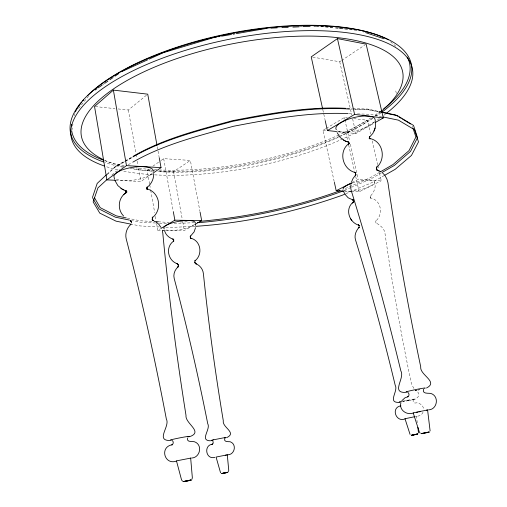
<?xml version="1.0" encoding="UTF-8"?>
<svg xmlns="http://www.w3.org/2000/svg" width="507" height="507" viewBox="0 0 507 507"><rect width="100%" height="100%" fill="white"/><g stroke="black" fill="none" stroke-linecap="round" stroke-linejoin="round"><path stroke-width="0.38" stroke-dasharray="2.54 1.9" d="M71.855 130.445L72.957 124.247M74.478 115.716L74.89 113.397M423.047 412.178C421.995 415.17 418.725 416.114 415.911 416.627M78.667 108.333L88.452 96.197M107.015 174.269L115.653 166.182L124.589 161.137M107.269 174.49L115.095 167.171L124.551 161.841M111.844 175.111L115.317 171.924L119.392 169.649M118.131 108.948L128.353 110.006L146.529 95.164M149.609 184.073L147.144 170.2L149.685 168.425M152.867 166.201L160.497 160.871M161.131 160.427L163.679 158.653L190.379 160.434L199.935 211.356M102.737 84.701L104.024 83.807M115.609 180.289L140.921 181.481L152.601 173.451M158.786 170.853L173.54 171.683L190.379 160.434M312.762 57.133L339.728 61.759L341.015 60.897M341.661 60.466L364.837 45.009M334.189 181.544L322.991 130.293L325.665 128.696M326.337 128.296L344.386 117.529L347.46 117.897M156.593 223.372L157.823 230.311L160.345 228.815M338.277 131.877L345.92 132.669L367.429 120.254L370.585 134.038M379.616 172.279L369.597 178.065L345.052 188.629M381.46 172.836L370.668 179.041L351.744 187.165M165.371 230.368L184.333 230.508L194.333 224.797M337.421 131.598L355.927 133.518L374.717 122.814M384.357 175.479L371.517 182.793L352.314 190.962M125.28 160.751L132.15 156.866M114.525 167.278L124.69 161.549M125.368 161.163L132.15 157.341M125.223 161.46L132.65 157.271M128.22 164.718L132.295 162.443M352.042 182.577L358.24 179.389L381.277 180.752L379.35 172.329M351.294 191.431L359.14 191.792L381.277 180.752M344.462 190.29L351.015 187.476M345.913 193.687L351.604 191.266M403.223 401.043L414.637 398.958L413.788 399.275L414.111 399.142C412.254 399.991 412.983 403.008 414.986 403.033C418.452 401.899 424.156 405.302 423.592 409.954M417.274 422.692L416.443 416.424L415.556 416.653M414.295 399.104L410.518 400.042M418.06 390.105L419.454 389.794M408.648 400.454C415.049 401.037 423.814 395.124 415.48 390.206M415.113 390.726L416.589 390.415M408.648 400.454L402.856 401.614M408.972 400.486L402.14 401.848M415.791 416.507L416.443 416.424M299.954 26.782L302.305 26.675M194.967 226.363L169.433 227.485L165.555 227.275M174.174 223.53L194.289 222.693M180.245 222.003L188.889 221.654M157.823 230.311L161.594 230.336M348.791 113.644L352.72 113.758M357.435 113.898L370.009 114.271L381.53 116.654M347.358 108.378L352.029 108.53M352.809 108.555L367.6 109.049L380.561 111.806M346.934 108.878L352.435 109.062M353.221 109.087L368.938 109.607L381.232 112.218M347.295 109.043L351.991 109.195M355.122 109.303L368.297 109.721L380.535 112.313M344.481 191.107L350.508 191.393M159.344 226.952L139.945 225.926L131.465 224.24M147.144 170.2L151.802 170.46M152.575 170.504L154.908 170.637M155.573 223.01L139.273 222.091L132.34 220.672M159.452 223.232L168.761 223.758M151.859 221.451L140.002 220.767L127.023 218.08M158.178 221.812L169.243 222.453M95.329 106.578L114.988 108.618M322.991 130.293L326.052 130.61M343.473 28.747L345.026 28.905M353.601 118.619L367.429 120.254M362.549 31.586L364.026 32.08M390.485 41.739L396.411 46.676M413.934 388.406L412.134 385.345L411.038 381.986C400.803 332.795 392.069 283.286 385.003 233.543C384.496 228.22 379.908 225.171 375.839 222.795L376.131 223.245L375.706 221.908L375.985 220.539L375.681 221.147C383.818 214.366 381.207 199.663 370.161 197.907L371.105 198.281L370.173 197.489L370.478 198.003L370.211 195.981L369.933 196.634C373.596 192.99 376.409 187.552 374.667 182.254M412.343 126.205L412.818 127.644M395.771 90.943L396.499 94.023M372.163 140.933L377.595 164.667M377.772 165.434L378.647 169.262M339.728 61.759L351.744 115M352.618 118.86L355.927 133.518M344.386 117.529L344.728 119.056M344.899 119.823L349.691 141.206M350.375 144.261L358.24 179.389M345.92 132.669L347.637 140.35M348.67 144.958L354.507 171.062M355.705 176.436L359.14 191.792M322.845 109.829L325.038 119.81M173.54 171.683L182.203 218.897M182.767 221.996L184.333 230.508M163.679 158.653L173.166 210.836M157.252 146.77L159.071 156.828M149.742 184.84L150.566 189.466M150.706 190.233L154.673 212.585M155.357 216.438L156.042 220.292M128.353 110.006L136.003 153.513M136.142 154.286L136.827 158.171M137.372 161.283L138.056 165.162M138.601 168.273L140.921 181.481M380.618 111.863A163.824 61.062 -11.4 0 1 375.345 115.976M372.835 117.795A163.824 61.062 -11.4 0 1 339.031 136.979M338.296 137.321A163.824 61.062 -11.4 0 1 157.544 171.6M151.834 171.17A163.824 61.062 -11.4 0 1 132.523 168.584M123.936 166.759A163.824 61.062 -11.4 0 1 104.429 160.161M380.998 112.833A173.819 65.682 -11.4 0 1 376.606 115.932M372.67 118.549A173.819 65.682 -11.4 0 1 340.393 135.863M339.665 136.193A173.819 65.682 -11.4 0 1 157.88 171.29M154.09 171.093A173.819 65.682 -11.4 0 1 130.16 168.539M122.713 167.19A173.819 65.682 -11.4 0 1 104.981 162.468M385.459 114.05A173.99 64.94 -11.4 0 1 383.704 115.381M379.413 118.473A173.99 64.94 -11.4 0 1 377.5 119.785M374.217 121.946A173.99 64.94 -11.4 0 1 122.567 170.916M117.738 169.864A173.99 64.94 -11.4 0 1 105.652 166.461M380.757 111.077A172.279 65.283 -11.4 0 1 373.722 116.046M371.023 117.814A172.279 65.283 -11.4 0 1 339.633 134.678M338.891 135.014A172.279 65.283 -11.4 0 1 159.92 169.972M156.897 169.832A172.279 65.283 -11.4 0 1 153.76 169.655M150.497 169.427A172.279 65.283 -11.4 0 1 136.168 167.931M124.266 165.947A172.279 65.283 -11.4 0 1 104.67 160.637M352.403 183.033A16.205 4.309 -13.1 0 1 370.573 180.181A16.205 4.309 -13.1 0 1 372.582 184.903L366.903 187.742A16.205 4.309 -13.1 0 1 351.319 191.177M350.616 191.221A16.205 4.309 -13.1 0 1 344.19 190.493M194.473 224.405A15.951 4.195 -9.9 0 1 174.864 230.292L168.058 230.241A15.951 4.195 -9.9 0 1 165.694 229.728M152.512 172.849A19.862 6.414 -8.8 0 1 134.273 180.036A19.862 6.414 -8.8 0 1 115.14 178.401M374.432 121.629A20.134 6.623 -13.8 0 1 356.554 130.565A20.134 6.623 -13.8 0 1 337.18 130.451M420.024 389.528A9.893 0.437 -11.7 0 1 418.269 389.921M417.052 390.187A9.893 0.437 -11.7 0 1 415.17 390.58"/><path stroke-width="0.76" d="M369.552 136.611L369.635 138.633L369.261 137.834L370.218 138.988L369.083 138.367C383.007 140.471 386.683 159.04 376.352 167.665M350.863 184.592L350.781 188.338L351.294 190.778C369.774 250.268 386.226 310.385 400.853 370.934C405.188 378.038 390.574 392.881 405.486 392.443M400.942 402.621C398.616 409.859 406.836 415.601 413.325 413.009M195.544 227.668L194.099 231.902L190.131 236.579L190.569 235.926L190.391 237.91L190.239 237.384L191.31 238.588L190.531 238.144C200.968 240.413 203.073 254.774 194.891 260.902L195.36 260.287L194.821 261.542L194.954 262.905L194.834 262.461L196.367 264.046L195.189 263.456C199.733 264.952 203.034 269.147 203.427 273.907C208.472 323.041 215.152 372.005 223.295 420.721C221.958 427.357 237.067 432.547 227.016 437.503M187.489 438.099C186.665 442.693 191.722 440.951 194.479 441.768C203.015 444.69 200.157 457.853 191.5 458.043M418.465 432.927L417.901 427.395M374.635 129.456L375.453 126.718L375.649 122.491M147.017 187.058L146.992 189.041L146.681 188.243L147.569 189.447L146.504 188.762C159.832 191.741 162.867 209.949 152.157 217.858L152.588 216.99L152.366 219.734L152.068 219.024L153.469 220.741L152.379 220.127L153.868 220.805M92.426 197.591L97.192 183.414L106.47 174.731M430.107 430.925L427.591 409.96L413.205 412.882L419.276 431.844L420.176 433.143M351.478 182.165L352.923 178.673L356.009 174.44L355.705 175.321L355.331 172.532L355.749 173.242L354.532 172.107L355.737 172.653C342.288 169.826 337.795 150.864 349.577 143.056L348.512 144.203L349.006 143.342L348.727 144.318L348.41 141.84L348.848 142.632L347.713 141.687M369.793 136.833L372.797 133.442L374.515 129.792M374.065 131.066L375.11 128.106M376.726 166.74L376.644 169.553L376.283 168.844L377.791 170.491L376.631 169.934L379.192 171.005M423.637 389.173C421.932 394.053 427.75 393.02 430.722 393.407C439.506 395.986 437.497 409.605 428.478 409.884M228.505 471.573L228.752 470.363L227.294 454.83L216.071 457.061L220.57 472.822M192.014 479.134L192.337 477.613L190.67 458.106L176.81 460.806L176.48 460.907L181.519 479.793L182.545 481.238M224.867 438.397C223.27 441.996 227.941 441.622 230.127 441.73C237.023 444.043 234.855 454.728 227.808 454.798M369.413 137.15L369.698 136.751M146.827 187.565L147.125 187.191M401.848 400.669L404.992 397.805L408.04 396.689L407.66 396.867C409.396 396.049 409.466 393.388 407.843 392.412M124.449 193.902C117.909 199.435 117.548 210.031 123.645 216.064M353.195 202.299L353.88 201.685C344.468 208.079 348.715 222.339 358.823 225.216M107.205 179.37L97.94 187.888L93.136 201.887L99.771 213.117L116.059 221.166L131.465 224.24M130.825 224.411C126.896 227.909 124.912 233.683 126.205 238.829C141.561 298.452 154.882 358.595 166.359 419.086C170.371 426.197 155.117 440.564 169.845 440.52M124.925 193.484L126.959 191.823L125.825 192.844L126.357 192.045L126.009 192.964L125.818 190.505L126.414 191.76L125.109 190.29L126.275 190.987L122.46 189.282M123.531 194.739L125.736 192.742M352.213 203.18L353.671 201.501L353.43 202.141L353.176 200.119L353.518 200.626L352.599 199.834L353.569 200.208L348.189 197.8L345.21 194.523M147.195 187.267C151.346 184.174 153.843 178.971 153.691 173.806M156.974 145.224L147.74 94.169L113.384 90.107L94.543 106.502L106.901 179.884L115.609 180.289M106.901 179.884L126.471 165.618L161.03 167.659L159.211 157.601M375.376 122.441L383.292 117.935L366.13 44.147L337.44 38.602L311.222 56.866L322.674 109.062M95.018 90.062L96.951 88.719M98.238 87.825L102.091 85.151M104.664 83.363L107.877 81.133M109.81 79.789L113.023 77.558M114.956 76.221L118.809 73.54M153.247 173.007L161.03 167.659M160.972 228.435L174.864 220.184L201.672 220.615L200.081 212.129M325.202 120.577L327.395 130.559L354.602 114.424L383.292 117.935M380.282 171.892L392.976 164.566L409.035 150.604L415.898 137.004L413.059 128.366M382.132 172.45L394.275 165.466L410.518 151.422L417.508 137.739L413.516 125.419L397.361 115.64L381.232 112.218M195.005 224.417L201.672 220.615M384.357 175.479L395.175 169.325L411.469 155.427L418.503 141.903L414.549 129.754L398.426 120.153L383.07 116.978M133.525 156.093C164.11 138.468 198.839 129.855 232.631 120.641C269.876 113.524 307.711 106.4 345.799 108.321M132.828 156.961C163.647 139.279 198.611 130.616 232.637 121.338C270.256 114.157 308.465 106.958 346.934 108.878M132.973 162.063C164.059 144.261 199.308 135.565 233.613 126.243C271.27 119.05 309.498 111.832 348.005 113.619M334.36 182.305L336.198 190.721L351.351 182.932M121.382 71.753L147.81 59.744M149.235 59.091L163.52 52.601M426.501 388.007C438.942 381.784 419.587 375.091 420.721 366.827C407.862 305.816 396.854 244.406 387.95 182.685L386.904 179.079L385.117 175.733M400.137 402.064L399.174 402.121L401.595 401.424M343.005 190.911L341.547 191.538C296.62 207.851 249.59 217.972 202.02 222.37L197.381 222.567M345.197 193.991L342.352 195.201C295.163 212.002 245.749 222.934 195.74 226.325M400.6 405.968L400.891 405.847C390.517 407.425 395.961 422.971 405.137 418.814M211.438 440.336L210.994 440.494L211.717 440.488M224.462 437.674L226.173 437.541L224.772 437.947M211.742 444.5L213.276 443.162L212.915 441.16M212.167 444.354L212.642 444.195C203.301 444.924 205.779 460.045 214.848 457.365M339.982 190.74C295.638 206.856 249.197 216.774 202.242 221.109L199.885 221.204M427.591 409.96L426.438 410.271M410.074 434.423L404.998 418.744L414.929 416.659M190.315 458.214L190.67 458.106M164.205 52.405L213.834 37.531L216.914 36.992M189.333 436.755C204.137 431.983 184.884 423.554 186.006 415.379C176.373 354.957 168.552 294.237 162.817 233.315L162.354 230.907M226.959 454.925L227.294 454.83M211.419 440.336L212.357 440.089M212.338 440.095L213.701 439.772M213.681 439.772L224.481 437.674M225.266 455.305L226.268 455.083M417.793 433.948L411.259 435.266L413.56 434.797M226.997 472.556L227.624 472.423L222.991 473.361M224.462 472.904L221.603 473.487L227.973 472.201L225.089 472.79M224.525 473.044L222.142 473.532M225.076 472.942L226.458 472.663M188.566 480.49L191.335 479.926L183.242 481.561L187.058 480.782M187.527 480.706C199.999 478.608 175.111 483.291 187.121 480.959M187.533 480.889L189.295 480.535M426.501 432.547L429.34 431.964L421.121 433.624L425.018 432.832M415.239 434.461L417.641 433.979L414.675 434.733M414.441 434.772L411.671 435.336L417.312 434.201M425.443 432.756L428.903 432.249L421.723 433.694L422.217 433.599M418.839 411.893L420.069 411.646M422.832 433.479L423.611 433.32M416.539 412.343L417.667 412.121M218.46 36.726L220 36.46M221.546 36.193L231.572 34.457M233.112 34.191L234.652 33.925M236.199 33.658L267.043 28.322M176.55 461.04C164.439 465.61 159.293 446.851 172.203 444.772L171.803 444.937C173.508 444.17 173.781 441.559 172.196 440.513M211.698 440.494L212.788 440.336M398.901 402.387C386.961 402.856 398.66 390.891 395.2 385.244C383.501 336.407 370.319 287.932 355.534 239.938C354.076 235.419 356.034 230.552 359.165 227.25L358.905 227.846L359.184 226.471L358.766 225.14M210.462 440.805C199.08 440.672 211.007 429.277 207.731 423.694C198.079 374.99 186.95 326.578 174.224 278.584C172.982 274.224 174.947 269.585 178.204 266.638L177.78 267.246L178.331 265.985L178.198 264.61L178.382 265.079L176.835 263.475L177.678 263.868C167.754 260.997 164.978 246.782 173.844 240.977L173.445 241.624L173.635 239.627L173.825 240.153L172.76 238.949L173.578 239.386C169.592 238.157 165.947 235.292 164.693 231.192M270.966 28.139L277.234 27.847M281.93 27.625L288.204 27.334M292.9 27.112L299.168 26.82M303.091 26.637L310.138 26.307M314.061 26.123L317.192 25.971M162.354 230.343L164.617 230.362M336.198 190.721L343.74 191.076M154.229 221.584L158.178 221.812M327.395 130.559L336.648 131.516M317.097 25.971L318.65 26.136M320.975 26.383L323.308 26.624M325.633 26.871L327.959 27.112M330.285 27.359L332.617 27.606M335.716 27.929L338.049 28.177M339.595 28.335L342.7 28.665M345.026 28.905L347.358 29.153M349.684 29.4L352.01 29.64M354.336 29.888L356.668 30.128M129.26 220.038L115.387 217.199L99.093 208.992L92.819 198.256M126.256 217.921L116.331 215.862L100.215 207.667L94.429 197.648M381.321 111.971L395.809 115.051L397.811 116.261M348.93 142.315L345.045 140.895M365.503 32.575L383.945 38.754M129.995 220.583L131.509 221.267L130.356 220.665L131.509 221.863L131.148 221.153L131.579 222.795M378.171 170.517L380.58 171.67M337.085 132.612L340.229 137.511L344.621 140.667M343.404 140.046L346.148 141.453M114.988 180.543L117.839 185.587L122.073 189.041M120.888 188.338L123.531 189.916M399.155 117.073L401.164 118.289M402.501 119.094L410.531 123.955M156.156 222.091L158.945 224.424L160.998 227.434M382.62 173.033L384.369 174.757M350.584 218.739L351.826 220.374M344.576 193.554L343.6 191.469M114.512 179.218L113.974 176.487A19.862 6.414 -8.8 0 1 114.55 174.712L116.458 172.862L119.576 171.055A19.862 6.414 -8.8 0 1 141.244 166.626A19.862 6.414 -8.8 0 1 153.279 171.081M375.503 121.522L375.085 119.728A20.134 6.623 -13.8 0 0 372.404 116.895L369.21 116.166L365.04 115.995A20.134 6.623 -13.8 0 0 343.752 121.11A20.134 6.623 -13.8 0 0 336.318 129.659M337.44 38.602L354.602 114.424M173.305 211.615L174.864 220.184M113.384 90.107L126.471 165.618M195.537 224.645L195.626 225.419M102.883 159.426A163.824 61.062 -11.4 0 1 241.414 42.132A163.824 61.062 -11.4 0 1 381.834 110.849M103.567 161.974A173.819 65.682 -11.4 0 1 124.57 69.7A173.819 65.682 -11.4 0 1 352.27 28.817A173.819 65.682 -11.4 0 1 382.202 111.946M104.239 165.973A173.99 64.94 -11.4 0 1 123.898 75.48A173.99 64.94 -11.4 0 1 350.115 33.164A173.99 64.94 -11.4 0 1 386.607 113.156M407.311 57.095A172.279 65.283 -11.4 0 1 383.729 108.796M103.251 160.123A172.279 65.283 -11.4 0 1 71.741 131.06M71.398 125.939A172.279 65.283 -11.4 0 1 71.493 124.418M75.334 111.882A172.279 65.283 -11.4 0 1 81.633 102.313M82.641 101.083A172.279 65.283 -11.4 0 1 83.693 99.854M87.743 95.538A172.279 65.283 -11.4 0 1 234.944 32.378A172.279 65.283 -11.4 0 1 388.425 39.876M343.049 189.244A16.205 4.309 -13.1 0 1 351.763 183.255M164.249 228.923A15.951 4.195 -9.9 0 1 178.28 221.432A15.951 4.195 -9.9 0 1 195.271 223.188M171.391 440.127A9.753 0.418 -11.1 0 1 174.053 439.068A9.753 0.418 -11.1 0 1 186.386 436.685A9.753 0.418 -11.1 0 1 187.863 436.945M407.032 392.025A9.893 0.437 -11.7 0 1 414.72 389.782A9.893 0.437 -11.7 0 1 424.796 388.28M359.102 225.583L358.487 224.759L359.102 225.583"/></g></svg>
